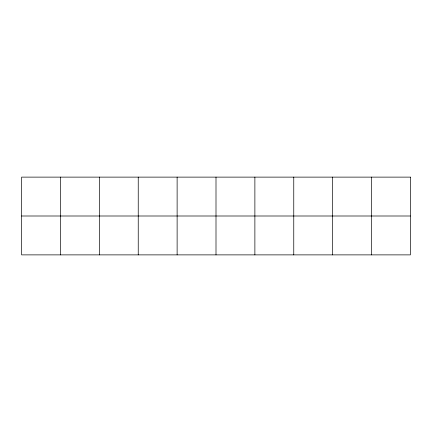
<?xml version="1.0" encoding="UTF-8"?>
<svg xmlns="http://www.w3.org/2000/svg" width="432" height="432" viewBox="0 0 432 432"><rect width="100%" height="100%" fill="white"/><g stroke="black" fill="none" stroke-linecap="round" stroke-linejoin="round"><path stroke-width="0.65" d="M21.6 216L410.4 216M371.52 177.12L371.52 254.88M332.64 177.12L332.64 254.88M293.76 177.12L293.76 254.88M254.88 177.12L254.88 254.88M216 177.12L216 254.88M177.12 177.12L177.12 254.88M138.24 177.12L138.24 254.88M99.36 177.12L99.36 254.88M60.48 177.12L60.48 254.88M410.4 177.12L21.6 177.12L21.6 254.88L410.4 254.88L410.4 177.12"/></g></svg>
